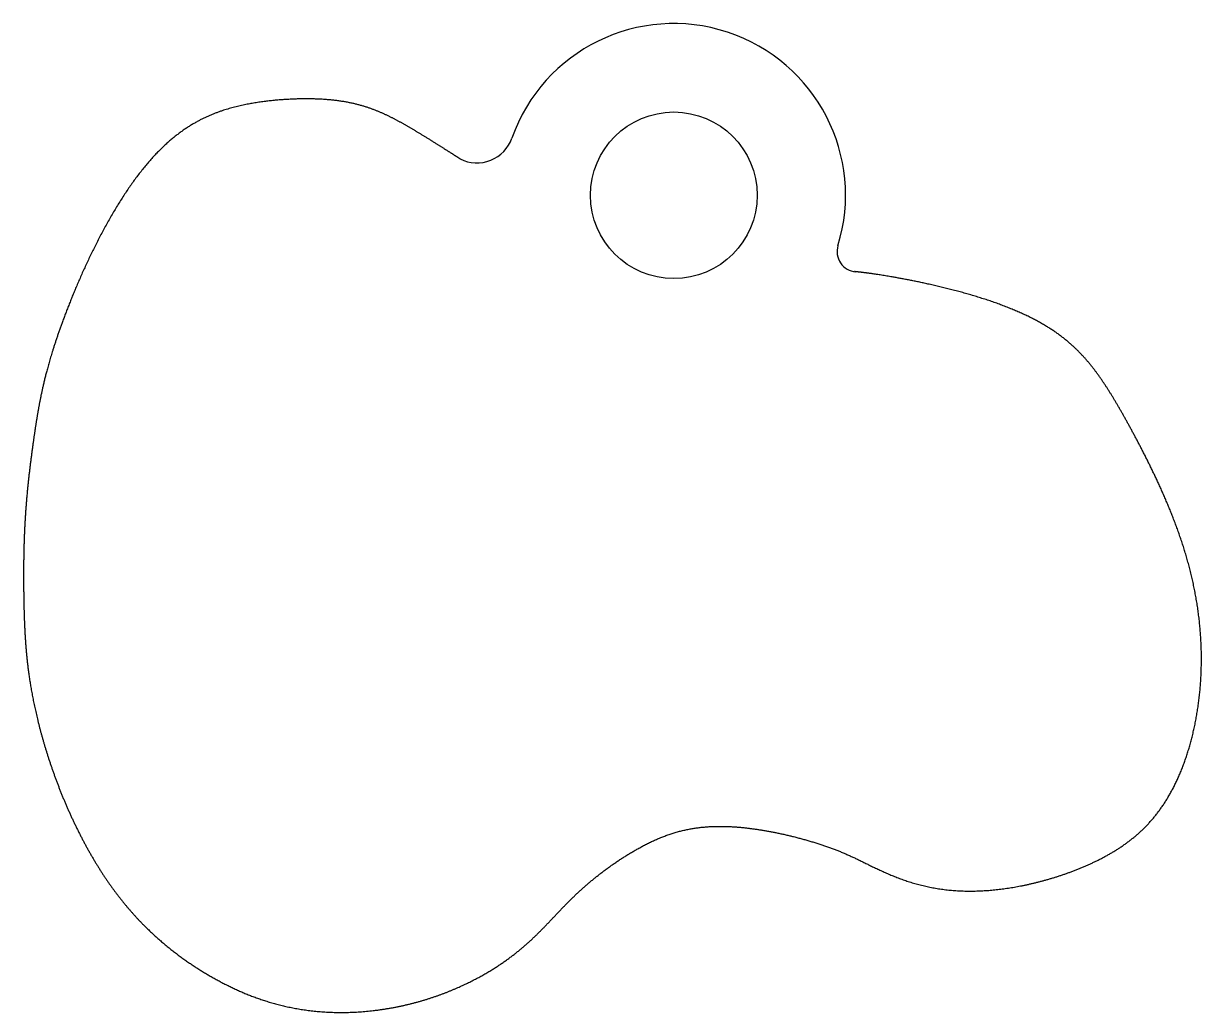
# Model space of a CAD drawing. Header units: millimetres. Extents: x -16.2 to 11.7, y -13.5 to 9.9.
import ezdxf

# ---------------------------------------------------------------- set-up
doc = ezdxf.new("R2010")
doc.units = ezdxf.units.MM
doc.layers.get('0').update_dxf_attribs({"linetype": 'CONTINUOUS'})

msp = doc.modelspace()

# ---------------------------------------------------------------- linework, layer by layer
msp.add_circle((-0.795, 5.805), 1.967)
for centre, radius, start, end in [((-0.795, 5.805), 4.055, -17.07, 160.561), ((-5.447, 7.446), 0.877, 243.0949, 340.561), ((3.536, 4.475), 0.476, 162.93, 265.6545)]:
    msp.add_arc(centre, radius, start, end)
msp.add_open_spline([(-5.844, 6.664), (-5.915, 6.71), (-6.057, 6.801), (-6.266, 6.935), (-6.537, 7.105), (-6.864, 7.306), (-7.182, 7.494), (-7.497, 7.664), (-7.821, 7.812), (-8.167, 7.931), (-8.543, 8.018), (-8.955, 8.07), (-9.4, 8.089), (-9.87, 8.078), (-10.355, 8.04), (-10.843, 7.97), (-11.327, 7.858), (-11.804, 7.688), (-12.271, 7.439), (-12.728, 7.096), (-13.171, 6.65), (-13.599, 6.103), (-14.005, 5.474), (-14.381, 4.793), (-14.72, 4.092), (-15.014, 3.407), (-15.259, 2.768), (-15.453, 2.196), (-15.599, 1.699), (-15.706, 1.264), (-15.786, 0.871), (-15.85, 0.493), (-15.908, 0.106), (-15.965, -0.303), (-16.019, -0.736), (-16.068, -1.188), (-16.107, -1.649), (-16.133, -2.109), (-16.148, -2.562), (-16.154, -3.002), (-16.153, -3.427), (-16.147, -3.84), (-16.136, -4.245), (-16.117, -4.65), (-16.084, -5.062), (-16.035, -5.49), (-15.963, -5.94), (-15.866, -6.415), (-15.741, -6.915), (-15.586, -7.437), (-15.401, -7.976), (-15.184, -8.525), (-14.937, -9.074), (-14.661, -9.611), (-14.357, -10.125), (-14.029, -10.606), (-13.679, -11.048), (-13.311, -11.446), (-12.93, -11.8), (-12.54, -12.115), (-12.143, -12.394), (-11.742, -12.642), (-11.333, -12.862), (-10.913, -13.054), (-10.476, -13.216), (-10.016, -13.346), (-9.528, -13.439), (-9.012, -13.491), (-8.471, -13.5), (-7.913, -13.461), (-7.346, -13.373), (-6.782, -13.236), (-6.233, -13.055), (-5.714, -12.833), (-5.235, -12.581), (-4.805, -12.308), (-4.429, -12.021), (-4.104, -11.73), (-3.816, -11.439), (-3.548, -11.151), (-3.277, -10.867), (-2.987, -10.587), (-2.669, -10.315), (-2.326, -10.053), (-1.964, -9.808), (-1.591, -9.586), (-1.21, -9.395), (-0.814, -9.244), (-0.394, -9.14), (0.059, -9.089), (0.545, -9.091), (1.053, -9.141), (1.562, -9.227), (2.045, -9.337), (2.481, -9.458), (2.859, -9.582), (3.186, -9.709), (3.485, -9.845), (3.786, -9.994), (4.115, -10.155), (4.491, -10.318), (4.921, -10.465), (5.406, -10.576), (5.94, -10.634), (6.511, -10.631), (7.104, -10.568), (7.699, -10.45), (8.278, -10.288), (8.826, -10.087), (9.33, -9.855), (9.783, -9.589), (10.186, -9.28), (10.539, -8.919), (10.847, -8.493), (11.113, -7.997), (11.334, -7.428), (11.507, -6.792), (11.625, -6.101), (11.679, -5.368), (11.665, -4.611), (11.58, -3.847), (11.425, -3.091), (11.209, -2.358), (10.946, -1.655), (10.655, -0.99), (10.351, -0.367), (10.047, 0.211), (9.75, 0.746), (9.459, 1.236), (9.156, 1.683), (8.816, 2.09), (8.411, 2.457), (7.919, 2.785), (7.33, 3.076), (6.652, 3.33), (5.924, 3.544), (5.201, 3.718), (4.539, 3.85), (4.053, 3.93), (3.758, 3.971), (3.588, 3.991), (3.5, 4), (3.475, 4.003)], degree=5, knots=[0, 0, 0, 0, 0, 0, 0.0071429, 0.0142857, 0.0214286, 0.0285714, 0.0357143, 0.0428571, 0.05, 0.0571429, 0.0642857, 0.0714286, 0.0785714, 0.0857143, 0.0928571, 0.1, 0.1071429, 0.1142857, 0.1214286, 0.1285714, 0.1357143, 0.1428571, 0.15, 0.1571429, 0.1642857, 0.1714286, 0.1785714, 0.1857143, 0.1928571, 0.2, 0.2071429, 0.2142857, 0.2214286, 0.2285714, 0.2357143, 0.2428571, 0.25, 0.2571429, 0.2642857, 0.2714286, 0.2785714, 0.2857143, 0.2928571, 0.3, 0.3071429, 0.3142857, 0.3214286, 0.3285714, 0.3357143, 0.3428571, 0.35, 0.3571429, 0.3642857, 0.3714286, 0.3785714, 0.3857143, 0.3928571, 0.4, 0.4071429, 0.4142857, 0.4214286, 0.4285714, 0.4357143, 0.4428571, 0.45, 0.4571429, 0.4642857, 0.4714286, 0.4785714, 0.4857143, 0.4928571, 0.5, 0.5071429, 0.5142857, 0.5214286, 0.5285714, 0.5357143, 0.5428571, 0.55, 0.5571429, 0.5642857, 0.5714286, 0.5785714, 0.5857143, 0.5928571, 0.6, 0.6071429, 0.6142857, 0.6214286, 0.6285714, 0.6357143, 0.6428571, 0.65, 0.6571429, 0.6642857, 0.6714286, 0.6785714, 0.6857143, 0.6928571, 0.7, 0.7071429, 0.7142857, 0.7214286, 0.7285714, 0.7357143, 0.7428571, 0.75, 0.7571429, 0.7642857, 0.7714286, 0.7785714, 0.7857143, 0.7928571, 0.8, 0.8071429, 0.8142857, 0.8214286, 0.8285714, 0.8357143, 0.8428571, 0.85, 0.8571429, 0.8642857, 0.8714286, 0.8785714, 0.8857143, 0.8928571, 0.9, 0.9071429, 0.9142857, 0.9214286, 0.9285714, 0.9357143, 0.9428571, 0.95, 0.9571429, 0.9642857, 0.9714286, 0.9785714, 0.9815204, 0.9815204, 0.9815204, 0.9815204, 0.9815204, 0.9815204])

doc.saveas('drawing.dxf')
